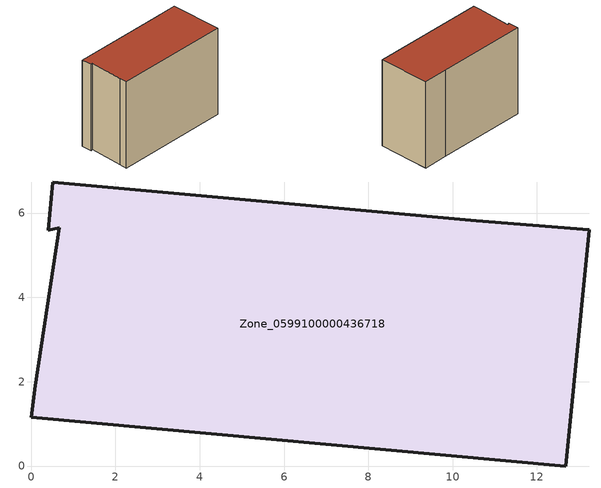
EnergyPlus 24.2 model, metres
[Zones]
Zone_0599100000436718
 floor ground (C_G): 13.24,5.61 12.69,0 0,1.15 0.1,1.91 0.67,5.65 0.41,5.6 0.51,6.74 10.56,5.82 z0
 wall outside (C_F): 0.51,6.74 0.41,5.6 0.67,5.65 0.1,1.91 0,1.15 12.69,0 13.24,5.61 10.56,5.82 0.51,6.74 z0:9.6
 roof outside (C_R): 0.67,5.65 0.1,1.91 0,1.15 12.69,0 13.24,5.61 10.56,5.82 0.51,6.74 0.41,5.6 z9.6
[BUILDING]
Pand.0599100000436718: North Axis=0; Terrain=City; Loads Convergence Tolerance Value=0.04; Temperature Convergence Tolerance Value=0.4; Solar Distribution=FullExterior; Maximum Number of Warmup Days=25; Minimum Number of Warmup Days=1
[Site:Location]
Rotterdam.The.Hague.AP_ZH_NLD Design_Conditions: Latitude=51.96; Longitude=4.45; Time Zone=1; Elevation=-4.5
[SITE:GROUNDTEMPERATURE:BUILDINGSURFACE]
18, 18, 18, 18, 18, 18, 18, 18, 18, 18, 18, 18
[MATERIAL] Thermal Absorptance=0.9; Solar Absorptance=0.7; Visible Absorptance=0.7
Name | Roughness | Thickness | Conductivity | Density | Specific Heat
G.TI.2006-2014 | MediumSmooth | 0.15 | 0.06 | 540 | 1210
F.TI.2006-2014 | Rough | 0.3 | 0.12 | 1920 | 840
R.TI.2006-2014 | MediumRough | 0.2 | 0.08 | 1500 | 1000
[CONSTRUCTION]
C_G: G.TI.2006-2014
C_F: F.TI.2006-2014
C_R: R.TI.2006-2014
[ZONE]
Zone_0599100000436718: Type=1; Multiplier=1; Ceiling Height=Autocalculate; Volume=Autocalculate; Floor Area=autocalculate; Part of Total Floor Area=Yes
[ZONEINFILTRATION:DESIGNFLOWRATE]
Infil_Zone_0599100000436718: Zone or ZoneList or Space or SpaceList=Zone_0599100000436718; Schedule=AlwaysOn; Design Flow Rate Calculation Method=Flow/Area; Flow Rate per Floor Area=0.0015; Constant Term Coefficient=1; Temperature Term Coefficient=0; Velocity Term Coefficient=0; Velocity Squared Term Coefficient=0
[HVACTEMPLATE:ZONE:IDEALLOADSAIRSYSTEM]
Zone_0599100000436718: Maximum Heating Supply Air Temperature=50; Minimum Cooling Supply Air Temperature=13; Maximum Heating Supply Air Humidity Ratio=0.0156; Minimum Cooling Supply Air Humidity Ratio=0.0077; Heating Limit=NoLimit; Cooling Limit=NoLimit; Dehumidification Control Type=ConstantSensibleHeatRatio; Cooling Sensible Heat Ratio=0.7; Dehumidification Setpoint=60; Humidification Control Type=None; Humidification Setpoint=30; Outdoor Air Method=None; Outdoor Air Flow Rate per Person=0.00944; Outdoor Air Flow Rate per Zone Floor Area=0; Outdoor Air Flow Rate per Zone=0; Demand Controlled Ventilation Type=None; Outdoor Air Economizer Type=NoEconomizer; Heat Recovery Type=None; Sensible Heat Recovery Effectiveness=0.7; Latent Heat Recovery Effectiveness=0.65
[ZONECONTROL:THERMOSTAT]
ThermostatControl_Zone_0599100000436718: Zone or ZoneList=Zone_0599100000436718; Control Type Schedule=DualSetpointControlType; Control 1=Thermostat_Zone_0599100000436718; Temperature Difference Between Cutout And Setpoint=0
[THERMOSTATSETPOINT:DUALSETPOINT]
Thermostat_Zone_0599100000436718: Heating Setpoint Temperature Schedule=HeatingSetpoint_Zone_0599100000436718; Cooling Setpoint Temperature Schedule=CoolingSetpoint_Zone_0599100000436718
[SCHEDULE:COMPACT]
HeatingSetpoint_Zone_0599100000436718: Through: 12/31, For: AllDays, Until: 24:00, 21
CoolingSetpoint_Zone_0599100000436718: Through: 12/31, For: AllDays, Until: 24:00, 24
DualSetpointControlType: Through: 12/31, For: AllDays, Until: 24:00, 4
AlwaysOn: Through: 12/31, For: AllDays, Until: 24:00, 1
